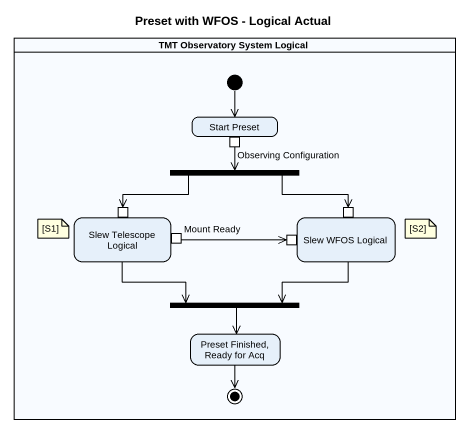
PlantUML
@startuml
title Preset with WFOS - Logical Actual
hide empty description
state "TMT Observatory System Logical" as TMT_Observatory_System <<partition>> {
  state "Start Preset" as Start_Preset {
    state "Observing Configuration" as Observing_Configuration <<outputPin>>
  }
  state fork1 <<fork>>
  state "Slew Telescope Logical" as Slew_Telescope_Logical {
    state pin1 <<inputPin>>
    state "Mount Ready" as Mount_Ready <<outputPin>>
  }
  state "Slew WFOS Logical" as Slew_WFOS_Logical {
    state pin2 <<inputPin>>
    state pin3 <<inputPin>>
  }
  state fork2 <<join>>
  state "Preset Finished, Ready for Acq" as Preset_Finished_Ready_for
  [*] --> Start_Preset
  Preset_Finished_Ready_for --> [*]
}
Observing_Configuration --> fork1
fork1 -left-> pin1
fork1 -right-> pin2
Slew_Telescope_Logical -right-> fork2
Mount_Ready -right-> pin3
Slew_WFOS_Logical -left-> fork2
fork2 --> Preset_Finished_Ready_for
note as N1
  [S1]
end note
note as N2
  [S2]
end note
@enduml
